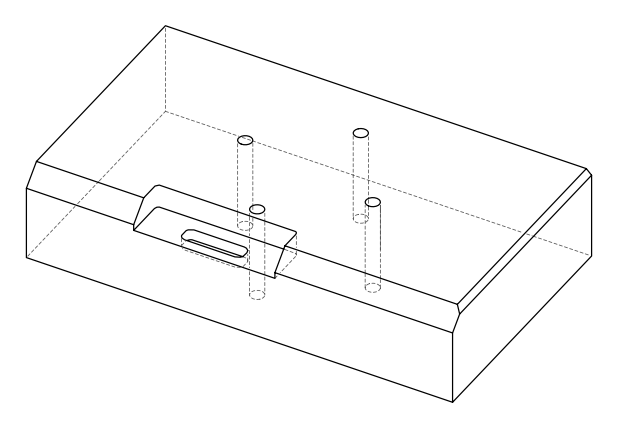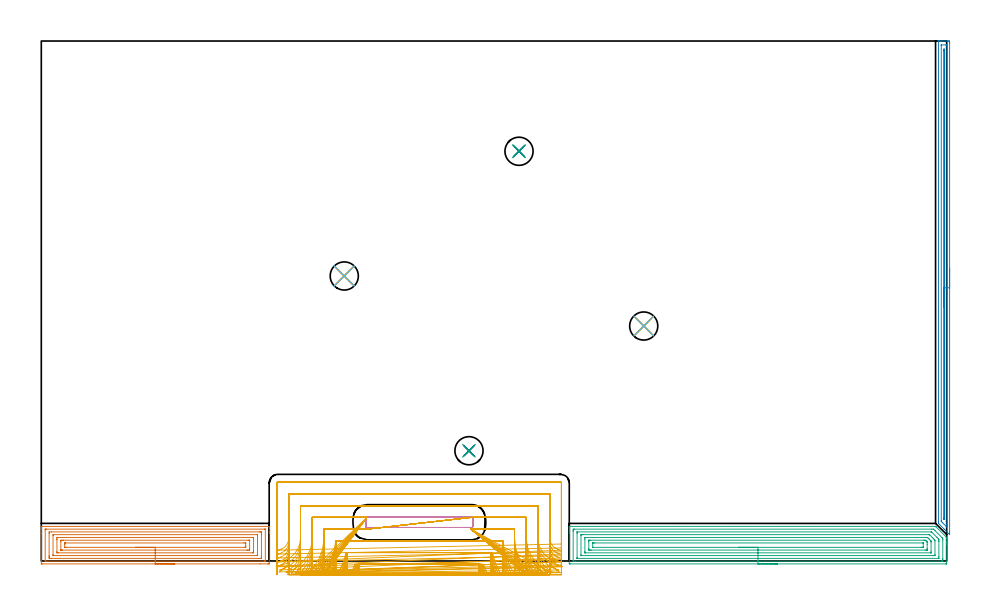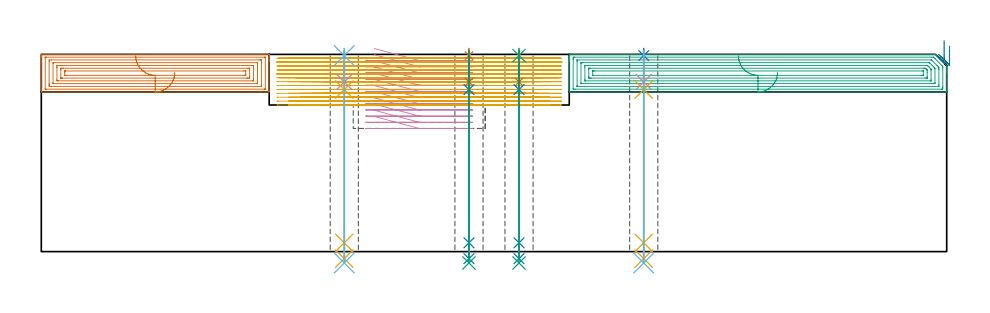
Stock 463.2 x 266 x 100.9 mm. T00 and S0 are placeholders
(PLAN: 21 operations, 15 tool changes, 96.7 min)
(1 AREA_MILL | FG_CHAMFER_SURFACE | UGT0205_001 | 6.88 min | 22929 mm3)
(2 AREA_MILL_1 | FG_CHAMFER_SURFACE_1 | UGT0205_001 | 6.13 min | 4161 mm3)
(3 AREA_MILL_2 | FG_CHAMFER_SURFACE_2 | UGT0205_001 | 11.11 min | 36904 mm3)
(4 MILL_RECTANGULAR_POCKET | POCKET_RECTANGULAR_STRAIGHT | UGT0201_108 | Follow Part, ap 3.175, ae 75% | 4.06 min | 44545 mm3)
(5 MILL_SLOT | SLOT_PARTIAL_RECTANGULAR | NXT0201_009 | Follow Part, ap 2, ae 75% | 64.33 min | 142624 mm3)
(6 SPOT_DRILL | STEP1HOLE | NXT0321_9005460120000 | 0.03 min | 8 mm3)
(7 SPOT_DRILL_1 | STEP1HOLE_1 | NXT0321_9005460120000 | 0.03 min | 15 mm3)
(8 SPOT_DRILL_2 | STEP1HOLE_2 | NXT0321_9005460120000 | 0.03 min | 1 mm3)
(9 SPOT_DRILL_3 | STEP1HOLE_3 | NXT0321_9005460120000 | 0.03 min | 6 mm3)
(10 DRILL_BLIND_HOLE_INTO_CENTER | STEP1HOLE | UGT0301_209 | 0.07 min | 845 mm3)
(11 GUN_DRILL_THROUGH_HOLE | STEP1HOLE | UGT0307_006 | 0.51 min | 5594 mm3)
(12 DRILL_TO_ENLARGE_THROUGH_HOLE | STEP1HOLE | UGT0301_276 | 0.44 min | 9952 mm3)
(13 DRILL_BLIND_HOLE_INTO_CENTER_1 | STEP1HOLE_1 | UGT0301_209 | 0.07 min | 819 mm3)
(14 GUN_DRILL_THROUGH_HOLE_1 | STEP1HOLE_1 | UGT0307_006 | 0.51 min | 5600 mm3)
(15 DRILL_TO_ENLARGE_THROUGH_HOLE_1 | STEP1HOLE_1 | UGT0301_276 | 0.44 min | 9941 mm3)
(16 DRILL_BLIND_HOLE_INTO_CENTER_2 | STEP1HOLE_2 | UGT0301_209 | 0.07 min | 846 mm3)
(17 GUN_DRILL_THROUGH_HOLE_2 | STEP1HOLE_2 | UGT0307_006 | 0.51 min | 5592 mm3)
(18 DRILL_TO_ENLARGE_THROUGH_HOLE_2 | STEP1HOLE_2 | UGT0301_276 | 0.44 min | 9928 mm3)
(19 DRILL_BLIND_HOLE_INTO_CENTER_3 | STEP1HOLE_3 | UGT0301_209 | 0.07 min | 852 mm3)
(20 GUN_DRILL_THROUGH_HOLE_3 | STEP1HOLE_3 | UGT0307_006 | 0.51 min | 5605 mm3)
(21 DRILL_TO_ENLARGE_THROUGH_HOLE_3 | STEP1HOLE_3 | UGT0301_276 | 0.44 min | 9942 mm3)
(TOOL UGT0205_001 | Chamfer Mill 20 x 3 x 45 deg. | D20 FL50 Z2)
(TOOL UGT0201_108 | End Mill 12.7 mm | D12.7 FL12 Z2)
(TOOL NXT0201_009 | ENDMILL 8mm [2P460-0800-NA 1630] | D8 FL26 Z6)
(TOOL NXT0321_9005460120000 | NC Spot Drill, 142deg, 12mm, Carbide, Uncoated | D12 PA142 FL30 Z2)
(TOOL UGT0301_209 | Twist Drill 9.4 mm | D9.4 PA118 FL78 Z2)
(TOOL UGT0307_006 | Gun Drill 9 mm | D9 PA130 FL24 Z1)
(TOOL UGT0301_276 | Twist Drill 14.4 mm | D14.4 PA118 FL114 Z2)
(OP 1 AREA_MILL)
G17 G21 G94 G90
T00 M6
G54
G17 G0 G90 X68.3 Y-1.5 S1061 M3
G43 Z110.9 H0
Z91.7
G94 G1 X68.262 Z90.828 F250.
X68.148 Z89.963
X67.959 Z89.112
X67.697 Z88.28
X67.363 Z87.474
X66.96 Z86.7
X66.492 Z85.964
X65.96 Z85.272
X65.371 Z84.629
X64.728 Z84.04
X64.036 Z83.508
X63.3 Z83.04
X62.526 Z82.637
X61.72 Z82.303
X60.888 Z82.041
X60.036 Z81.852
X59.172 Z81.738
X58.3 Z81.7
X0.629
X0.128 Y-1.495 Z81.703
X0.01 Y-1.492 Z81.706
X0. Y-1.37 Z81.828
Y14.061 Z97.257
Y16.432 Z99.627
Y17.146 Z100.345
Y17.383 Z100.582
X0.003 Y17.543 Z100.736
X0.01 Y17.697 Z100.889
X0.182 Y17.7 Z100.9
X116.418
X116.59 Y17.697 Z100.889
X116.597 Y17.543 Z100.736
X116.6 Y17.382 Z100.582
Y17.146 Z100.346
Y16.432 Z99.627
Y15.199 Z98.395
Y14.678 Z97.873
Y14.061 Z97.257
Y-1.11 Z82.088
X116.597 Y-1.373 Z81.825
X116.59 Y-1.492 Z81.706
X116.468 Y-1.499 Z81.699
X115.971 Y-1.5 Z81.7
X111.997
X58.3
Y-0.086 Z83.114
X2.417
X2.267 Y-0.085 Z83.115
X2.057 Y-0.081 Z83.119
X2.013 Y-0.079 Z83.121
X2.007 Y-0.05 Z83.15
X2.003 Y-0.015 Z83.185
X2. Y0.176 Z83.376
Y15.964 Z99.164
X2.002 Y16.101 Z99.301
X2.006 Y16.21 Z99.41
X2.01 Y16.276 Z99.476
X2.046 Y16.279 Z99.479
X2.417 Y16.284 Z99.484
X2.567 Y16.285 Z99.485
X114.183
X114.333
X114.543 Y16.281 Z99.481
X114.587 Y16.279 Z99.479
X114.593 Y16.25 Z99.45
X114.597 Y16.215 Z99.415
X114.6 Y16.024 Z99.224
Y0.236 Z83.436
X114.598 Y0.099 Z83.299
X114.594 Y-0.01 Z83.19
X114.59 Y-0.076 Z83.124
X114.554 Y-0.079 Z83.121
X114.183 Y-0.084 Z83.116
X114.033 Y-0.086 Z83.114
X58.3
Y1.328 Z84.528
X5.099 Y1.329 Z84.529
X4.401 Y1.33 Z84.53
X4.205 Y1.332 Z84.532
X4.018 Y1.335 Z84.535
X4.009 Y1.522 Z84.722
X4.003 Y1.721 Z84.921
X4. Y2.399 Z85.599
Y2.6 Z85.8
X4.001 Y14.002 Z97.202
X4.01 Y14.678 Z97.878
X4.016 Y14.864 Z98.064
X5.099 Y14.871 Z98.071
X111.501
X112.199 Y14.87 Z98.07
X112.395 Y14.868 Z98.068
X112.582 Y14.865 Z98.065
X112.591 Y14.678 Z97.878
X112.597 Y14.479 Z97.679
X112.6 Y13.801 Z97.001
Y13.6 Z96.8
X112.599 Y2.198 Z85.398
X112.59 Y1.522 Z84.722
X112.585 Y1.335 Z84.535
X111.501 Y1.329 Z84.529
X58.3 Y1.328 Z84.528
Y2.743 Z85.943
X6.149
X6.082 Y2.745 Z85.945
X6.018 Y2.749 Z85.949
X6.01 Y2.842 Z86.042
X6. Y3.27 Z86.47
Y12.918 Z96.118
X6.01 Y13.359 Z96.559
X6.027 Y13.451 Z96.651
X6.163 Y13.455 Z96.655
X6.344 Y13.457 Z96.657
X110.451
X110.518 Y13.455 Z96.655
X110.582 Y13.451 Z96.651
X110.59 Y13.358 Z96.558
X110.6 Y12.93 Z96.13
Y3.282 Z86.482
X110.59 Y2.841 Z86.041
X110.573 Y2.749 Z85.949
X110.437 Y2.745 Z85.945
X110.256 Y2.743 Z85.943
X58.3
Y4.157 Z87.357
X8.676
X8.23 Y4.161 Z87.361
X8.019 Y4.164 Z87.364
X8.01 Y4.285 Z87.485
X8.001 Y4.815 Z88.015
X8. Y10.956 Z94.156
X8.001 Y11.17 Z94.37
X8.008 Y11.825 Z95.025
X8.018 Y12.036 Z95.236
X8.68 Y12.043 Z95.243
X107.924
X108.37 Y12.039 Z95.239
X108.581 Y12.036 Z95.236
X108.59 Y11.915 Z95.115
X108.599 Y11.385 Z94.585
X108.6 Y5.244 Z88.444
X108.599 Y5.03 Z88.23
X108.592 Y4.375 Z87.575
X108.582 Y4.164 Z87.364
X108.369 Y4.161 Z87.361
X107.924 Y4.157 Z87.357
X58.3
Y5.571 Z88.771
X10.807
X10.464 Y5.572 Z88.772
X10.122 Y5.575 Z88.775
X10.026 Y5.578 Z88.778
X10.009 Y5.581 Z88.781
X10.006 Y5.596 Z88.796
X10.003 Y5.634 Z88.834
X10.001 Y5.755 Z88.955
X10. Y5.907 Z89.107
X10.001 Y9.87 Z93.07
X10.005 Y10.293 Z93.493
X10.01 Y10.52 Z93.72
X10.017 Y10.622 Z93.822
X10.126 Y10.625 Z93.825
X10.464 Y10.627 Z93.827
X11.016 Y10.629 Z93.829
X11.358
X105.793
X106.136 Y10.628 Z93.828
X106.478 Y10.625 Z93.825
X106.574 Y10.622 Z93.822
X106.591 Y10.619 Z93.819
X106.594 Y10.604 Z93.804
X106.597 Y10.566 Z93.766
X106.599 Y10.445 Z93.645
X106.6 Y10.293 Z93.493
X106.599 Y6.33 Z89.53
X106.595 Y5.907 Z89.107
X106.59 Y5.68 Z88.88
X106.583 Y5.578 Z88.778
X106.474 Y5.575 Z88.775
X106.136 Y5.573 Z88.773
X105.584 Y5.571 Z88.771
X105.242
X58.3
Y6.985 Z90.185
X12.942
X12.252 Y6.987 Z90.187
X12.043 Y6.99 Z90.19
X12.01 Y6.992 Z90.192
X12.007 Y7.002 Z90.202
X12.002 Y7.03 Z90.23
X12. Y8.539 Z91.739
X12.001 Y8.785 Z91.985
X12.006 Y9.034 Z92.234
X12.01 Y9.197 Z92.397
X12.022 Y9.208 Z92.408
X12.038 Y9.211 Z92.411
X12.08 Y9.213 Z92.413
X12.252 Y9.214 Z92.414
X12.457 Y9.215 Z92.415
X103.658
X104.348 Y9.213 Z92.413
X104.557 Y9.21 Z92.41
X104.59 Y9.208 Z92.408
X104.593 Y9.198 Z92.398
X104.598 Y9.17 Z92.37
X104.6 Y7.661 Z90.861
X104.599 Y7.415 Z90.615
X104.595 Y7.166 Z90.366
X104.59 Y7.003 Z90.203
X104.578 Y6.991 Z90.191
X104.562 Y6.989 Z90.189
X104.52 Y6.987 Z90.187
X104.348 Y6.986 Z90.186
X104.143 Y6.985 Z90.185
X58.3
X57.428 Z90.223
X56.564 Z90.337
X55.712 Z90.526
X54.88 Z90.788
X54.074 Z91.122
X53.3 Z91.525
X52.564 Z91.994
X51.872 Z92.525
X51.229 Z93.114
X50.64 Z93.757
X50.108 Z94.45
X49.64 Z95.185
X49.237 Z95.959
X48.903 Z96.765
X48.641 Z97.597
X48.452 Z98.449
X48.338 Z99.314
X48.3 Z100.185
G0 Z110.9
M5
M2
(OP 2 AREA_MILL_1)
G17 G21 G94 G90
T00 M6
G54
G17 G0 G90 X464.7 Y149.75 S1061 M3
G43 Z110.9 H0
Z105.2
G94 G1 Y149.712 Z104.328 F250.
Y149.598 Z103.464
Y149.409 Z102.612
Y149.147 Z101.78
Y148.813 Z100.974
Y148.41 Z100.2
Y147.941 Z99.464
Y147.41 Z98.772
Y146.821 Z98.129
Y146.178 Z97.54
Y145.486 Z97.009
Y144.75 Z96.54
Y143.976 Z96.137
Y143.17 Z95.803
Y142.338 Z95.541
Y141.486 Z95.352
Y140.621 Z95.238
Y139.75 Z95.2
Y13.603
X464.695 Y13.532 Z95.203
X464.692 Y13.519 Z95.205
X464.666 Y13.532 Z95.231
X461.85 Y16.35 Z98.049
X459.134 Y19.067 Z100.765
X459.004 Y19.205 Z100.89
X459. Y19.493 Z100.9
Y265.818
X459.003 Y265.991 Z100.888
X459.014 Y265.994 Z100.877
X459.068 Y265.997 Z100.824
X459.501 Y266. Z100.399
X459.785 Z100.115
X460.51 Z99.385
X461.766 Z98.131
X463.19 Z96.706
X463.818 Z96.078
X464.083 Y265.998 Z95.813
X464.691 Y265.993 Z95.206
X464.693 Y265.982 Z95.204
X464.699 Y265.371 Z95.201
X464.7 Y264.754 Z95.2
Y139.75
X463.286 Z96.614
Y18.503
X463.285 Y17.705 Z96.615
X463.283 Y17.611 Z96.617
X463.279 Y17.514 Z96.621
X463.266 Y17.395 Z96.634
X463.19 Y17.467 Z96.71
X462.946 Y17.705 Z96.954
X461.157 Y19.493 Z98.743
X460.51 Y20.143 Z99.39
X460.451 Y20.206 Z99.449
X460.424 Y20.237 Z99.476
X460.42 Y20.292 Z99.48
X460.417 Y20.387 Z99.483
X460.415 Y20.482 Z99.485
Y263.679
X460.416 Y263.775 Z99.484
X460.421 Y263.966 Z99.479
X460.425 Y263.992 Z99.475
X460.433 Y263.994 Z99.467
X460.458 Y263.997 Z99.442
X460.51 Y263.999 Z99.39
X462.774 Z97.126
X463.19 Y263.996 Z96.71
X463.249 Y263.993 Z96.651
X463.279 Y263.989 Z96.621
X463.285 Y263.583 Z96.615
X463.286 Y139.75 Z96.614
X461.871 Z98.029
Y21.707
X461.866 Y21.281 Z98.034
X461.865 Y21.257 Z98.035
X461.836 Y21.281 Z98.065
X461.834 Y21.325 Z98.066
X461.83 Y21.748 Z98.07
X461.828 Y22.175 Z98.072
Y260.901
X461.829 Y261.369 Z98.071
X461.833 Y261.795 Z98.067
X461.835 Y261.837 Z98.065
X461.849 Y261.941 Z98.051
X461.864 Y261.795 Z98.036
X461.871 Y261.369 Z98.029
Y261.327
Y139.75
Y138.878 Z98.067
Y138.013 Z98.18
Y137.162 Z98.369
Y136.33 Z98.632
Y135.524 Z98.965
Y134.75 Z99.368
Y134.014 Z99.837
Y133.322 Z100.368
Y132.679 Z100.957
Y132.089 Z101.601
Y131.558 Z102.293
Y131.09 Z103.029
Y130.687 Z103.802
Y130.353 Z104.608
Y130.091 Z105.44
Y129.902 Z106.292
Y129.788 Z107.157
Y129.75 Z108.029
G0 Z110.9
M5
M2
(OP 3 AREA_MILL_2)
G17 G21 G94 G90
T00 M6
G54
G17 G0 G90 X376.65 Y-1.5 S1061 M3
G43 Z110.9 H0
Z91.7
G94 G1 X376.612 Z90.828 F250.
X376.498 Z89.963
X376.309 Z89.112
X376.047 Z88.28
X375.713 Z87.474
X375.31 Z86.7
X374.842 Z85.964
X374.31 Z85.272
X373.721 Z84.629
X373.078 Z84.04
X372.386 Z83.508
X371.65 Z83.04
X370.876 Z82.637
X370.07 Z82.303
X369.238 Z82.041
X368.386 Z81.852
X367.522 Z81.738
X366.65 Z81.7
X270.706
X270.206 Y-1.495 Z81.703
X270.11 Y-1.492 Z81.706
X270.1 Y-1.391 Z81.806
Y14.083 Z97.277
Y14.678 Z97.872
Y15.241 Z98.438
Y15.555 Z98.751
Y16.118 Z99.314
Y16.432 Z99.627
Y17.061 Z100.26
Y17.42 Z100.62
X270.103 Y17.562 Z100.755
X270.11 Y17.698 Z100.888
X270.26 Y17.7 Z100.9
X457.239
X457.507 Y17.696 Z100.89
X457.685 Y17.515 Z100.715
X457.73 Y17.47 Z100.67
X463.04 Y12.16 Z95.358
X463.15 Y12.047 Z95.246
X463.19 Y12.003 Z95.202
X463.2 Y11.418 Z94.618
Y9.979 Z93.175
Y9.416 Z92.612
Y9.101 Z92.298
Y8.539 Z91.733
Y-1.11 Z82.088
X463.197 Y-1.394 Z81.803
X463.19 Y-1.492 Z81.705
X463.09 Y-1.499 Z81.699
X462.594 Y-1.5 Z81.7
X366.65
Y-0.086 Z83.114
X273.234
X272.491 Y-0.085 Z83.115
X272.34 Y-0.084 Z83.116
X272.144 Y-0.079 Z83.121
X272.109 Y-0.073 Z83.127
X272.105 Y-0.047 Z83.153
X272.103 Y-0.018 Z83.182
X272.1 Y0.152 Z83.352
Y15.062 Z98.262
X272.103 Y15.555 Z98.755
X272.109 Y15.931 Z99.131
X272.129 Y16.279 Z99.479
X272.491 Y16.284 Z99.484
X272.641 Y16.285 Z99.485
X455.604
X456.346 Y16.28 Z99.48
X456.448 Y16.279 Z99.479
X456.553 Y16.185 Z99.385
X457.239 Y15.512 Z98.712
X460.809 Y11.94 Z95.14
X461.188 Y11.55 Z94.75
X461.194 Y11.17 Z94.37
X461.199 Y10.787 Z93.987
X461.2 Y1.138 Z84.338
X461.197 Y0.645 Z83.845
X461.191 Y0.269 Z83.469
X461.171 Y-0.079 Z83.121
X460.809 Y-0.084 Z83.116
X460.659 Y-0.085 Z83.115
X366.65 Y-0.086 Z83.114
Y1.328 Z84.528
X274.211 Y1.329 Z84.529
X274.158 Y1.33 Z84.53
X274.124 Y1.333 Z84.533
X274.112 Y1.335 Z84.535
X274.11 Y1.35 Z84.55
X274.103 Y1.522 Z84.722
X274.101 Y1.694 Z84.894
X274.1 Y13.974 Z97.174
X274.103 Y14.678 Z97.878
X274.107 Y14.845 Z98.045
X274.113 Y14.865 Z98.065
X274.13 Y14.867 Z98.067
X274.178 Y14.87 Z98.07
X274.276 Y14.871 Z98.071
X455.258
X455.355 Y14.87 Z98.07
X455.404 Y14.867 Z98.067
X455.424 Y14.865 Z98.065
X455.454 Y14.842 Z98.042
X455.621 Y14.678 Z97.878
X458.254 Y12.047 Z95.247
X459.024 Y11.273 Z94.473
X459.12 Y11.17 Z94.37
X459.19 Y11.081 Z94.281
X459.196 Y11.001 Z94.201
X459.199 Y10.293 Z93.493
X459.2 Y10.12 Z93.32
Y2.226 Z85.426
X459.197 Y1.522 Z84.722
X459.193 Y1.355 Z84.555
X459.187 Y1.335 Z84.535
X459.17 Y1.333 Z84.533
X459.122 Y1.33 Z84.53
X459.024 Y1.329 Z84.529
X366.65 Y1.328 Z84.528
Y2.743 Z85.943
X276.23
X276.159 Y2.744 Z85.944
X276.126 Y2.747 Z85.947
X276.113 Y2.749 Z85.949
X276.11 Y2.764 Z85.964
X276.105 Y2.858 Z86.058
X276.1 Y3.238 Z86.438
X276.101 Y12.924 Z96.124
X276.107 Y13.343 Z96.543
X276.11 Y13.442 Z96.642
X276.231 Y13.45 Z96.65
X276.415 Y13.454 Z96.654
X276.954 Y13.456 Z96.656
X277.304 Y13.457 Z96.657
X454.019
X454.29 Y13.455 Z96.655
X454.357 Y13.453 Z96.653
X454.386 Y13.451 Z96.651
X454.43 Y13.411 Z96.611
X454.561 Y13.288 Z96.488
X455.805 Y12.047 Z95.247
X456.346 Y11.505 Z94.705
X456.678 Y11.17 Z94.37
X456.998 Y10.842 Z94.042
X457.19 Y10.643 Z93.843
X457.2 Y10.293 Z93.493
Y3.276 Z86.476
X457.193 Y2.857 Z86.057
X457.19 Y2.758 Z85.958
X457.069 Y2.75 Z85.95
X456.885 Y2.746 Z85.946
X456.346 Y2.743 Z85.943
X455.996
X366.65
Y4.157 Z87.357
X278.294 Y4.158 Z87.358
X278.184 Y4.159 Z87.359
X278.13 Y4.162 Z87.362
X278.111 Y4.163 Z87.363
X278.109 Y4.182 Z87.382
X278.105 Y4.293 Z87.493
X278.1 Y4.78 Z87.98
Y11.17 Z94.37
X278.102 Y11.796 Z94.996
X278.108 Y12.006 Z95.206
X278.11 Y12.037 Z95.237
X278.129 Y12.038 Z95.238
X278.183 Y12.041 Z95.241
X278.294 Y12.042 Z95.242
X452.776 Y12.043 Z95.243
X453.224 Y12.038 Z95.238
X453.334 Y12.036 Z95.236
X453.36 Y12.03 Z95.23
X453.401 Y11.993 Z95.193
X453.474 Y11.924 Z95.124
X453.669 Y11.733 Z94.933
X454.232 Y11.17 Z94.37
X454.561 Y10.84 Z94.04
X455.101 Y10.293 Z93.493
X455.176 Y10.213 Z93.413
X455.19 Y10.135 Z93.335
X455.194 Y9.979 Z93.179
X455.199 Y9.666 Z92.866
X455.2 Y5.03 Z88.23
X455.198 Y4.404 Z87.604
X455.192 Y4.194 Z87.394
X455.19 Y4.163 Z87.363
X455.171 Y4.161 Z87.361
X455.117 Y4.159 Z87.359
X455.006 Y4.158 Z87.358
X366.65 Y4.157 Z87.357
Y5.571 Z88.771
X281.416
X280.865 Y5.572 Z88.772
X280.524 Y5.574 Z88.774
X280.183 Y5.578 Z88.778
X280.11 Y5.589 Z88.789
X280.106 Y5.658 Z88.858
X280.102 Y5.768 Z88.968
X280.101 Y5.907 Z89.107
X280.1 Y6.324 Z89.524
Y9.832 Z93.032
X280.102 Y10.293 Z93.493
X280.105 Y10.501 Z93.701
X280.11 Y10.604 Z93.804
X280.112 Y10.622 Z93.822
X280.134 Y10.624 Z93.824
X280.184 Y10.627 Z93.827
X280.524 Y10.628 Z93.828
X281.074 Y10.629 Z93.829
X451.542 Y10.628 Z93.828
X451.884 Y10.627 Z93.827
X452.226 Y10.624 Z93.824
X452.319 Y10.622 Z93.822
X452.367 Y10.578 Z93.778
X452.466 Y10.483 Z93.683
X452.659 Y10.293 Z93.493
X452.776 Y10.175 Z93.375
X453.151 Y9.789 Z92.989
X453.19 Y9.738 Z92.938
X453.194 Y9.665 Z92.865
X453.198 Y9.554 Z92.754
X453.2 Y8.539 Z91.739
Y6.368 Z89.568
X453.199 Y5.907 Z89.107
X453.195 Y5.699 Z88.899
X453.19 Y5.596 Z88.796
X453.188 Y5.578 Z88.778
X453.166 Y5.575 Z88.775
X453.116 Y5.573 Z88.773
X452.776 Y5.572 Z88.772
X452.226 Y5.571 Z88.771
X366.65
Y6.985 Z90.185
X282.309 Y6.986 Z90.186
X282.103 Y6.987 Z90.187
X282.102 Y6.988 Z90.188
X282.1 Y6.989 Z90.189
X282.101 Y8.949 Z92.149
X282.105 Y9.085 Z92.285
X282.11 Y9.193 Z92.393
X282.122 Y9.208 Z92.408
X282.138 Y9.21 Z92.41
X282.309 Y9.213 Z92.413
X282.513 Y9.214 Z92.414
X283.201 Y9.215 Z92.415
X450.991 Y9.214 Z92.414
X451.197 Y9.213 Z92.413
X451.198 Y9.212 Z92.412
X451.2 Y9.211 Z92.411
X451.199 Y7.251 Z90.451
X451.195 Y7.115 Z90.315
X451.19 Y7.007 Z90.207
X451.178 Y6.992 Z90.192
X451.162 Y6.99 Z90.19
X450.991 Y6.987 Z90.187
X450.787 Y6.985 Z90.185
X450.099
X366.65
X365.778 Z90.223
X364.914 Z90.337
X364.062 Z90.526
X363.23 Z90.788
X362.424 Z91.122
X361.65 Z91.525
X360.914 Z91.994
X360.222 Z92.525
X359.579 Z93.114
X358.99 Z93.757
X358.458 Z94.45
X357.99 Z95.185
X357.587 Z95.959
X357.253 Z96.765
X356.991 Z97.597
X356.802 Z98.449
X356.688 Z99.314
X356.65 Z100.185
G0 Z110.9
M5
M2
(OP 4 MILL_RECTANGULAR_POCKET)
G17 G21 G94 G90
T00 M6
G54
G17 G0 G90 X170.367 Y17.15 S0 M3
G43 Z110.9 H0
Z103.9
G94 G1 X193.35 Z97.742 F250.
X220.2 F500.
G3 X220.75 Y17.7 R0.55
G1 Y21.9
G3 X220.2 Y22.45 R0.55
G1 X166.5
G3 X165.95 Y21.9 R0.55
G1 Y17.7
G3 X166.5 Y17.15 R0.55
G1 X193.35
X194.35
G0 X170.367 Z100.742
G1 X193.35 Z94.583 F250.
X220.2 F500.
G3 X220.75 Y17.7 R0.55
G1 Y21.9
G3 X220.2 Y22.45 R0.55
G1 X166.5
G3 X165.95 Y21.9 R0.55
G1 Y17.7
G3 X166.5 Y17.15 R0.55
G1 X193.35
X194.35
G0 X170.367 Z97.583
G1 X193.35 Z91.425 F250.
X220.2 F500.
G3 X220.75 Y17.7 R0.55
G1 Y21.9
G3 X220.2 Y22.45 R0.55
G1 X166.5
G3 X165.95 Y21.9 R0.55
G1 Y17.7
G3 X166.5 Y17.15 R0.55
G1 X193.35
X194.35
G0 X170.367 Z94.425
G1 X193.35 Z88.267 F250.
X220.2 F500.
G3 X220.75 Y17.7 R0.55
G1 Y21.9
G3 X220.2 Y22.45 R0.55
G1 X166.5
G3 X165.95 Y21.9 R0.55
G1 Y17.7
G3 X166.5 Y17.15 R0.55
G1 X193.35
X194.35
G0 X170.367 Z91.267
G1 X193.35 Z85.108 F250.
X220.2 F500.
G3 X220.75 Y17.7 R0.55
G1 Y21.9
G3 X220.2 Y22.45 R0.55
G1 X166.5
G3 X165.95 Y21.9 R0.55
G1 Y17.7
G3 X166.5 Y17.15 R0.55
G1 X193.35
X194.35
G0 X170.367 Z88.108
G1 X193.35 Z81.95 F250.
X220.2 F500.
G3 X220.75 Y17.7 R0.55
G1 Y21.9
G3 X220.2 Y22.45 R0.55
G1 X166.5
G3 X165.95 Y21.9 R0.55
G1 Y17.7
G3 X166.5 Y17.15 R0.55
G1 X193.35
X194.35
G0 X170.367 Z84.95
G1 X193.35 Z78.792 F250.
X220.2 F500.
G3 X220.75 Y17.7 R0.55
G1 Y21.9
G3 X220.2 Y22.45 R0.55
G1 X166.5
G3 X165.95 Y21.9 R0.55
G1 Y17.7
G3 X166.5 Y17.15 R0.55
G1 X193.35
X194.35
G0 X170.367 Z81.792
G1 X193.35 Z75.633 F250.
X220.2 F500.
G3 X220.75 Y17.7 R0.55
G1 Y21.9
G3 X220.2 Y22.45 R0.55
G1 X166.5
G3 X165.95 Y21.9 R0.55
G1 Y17.7
G3 X166.5 Y17.15 R0.55
G1 X193.35
X194.35
G0 X170.367 Z78.633
G1 X193.35 Z72.475 F250.
X220.2 F500.
G3 X220.75 Y17.7 R0.55
G1 Y21.9
G3 X220.2 Y22.45 R0.55
G1 X166.5
G3 X165.95 Y21.9 R0.55
G1 Y17.7
G3 X166.5 Y17.15 R0.55
G1 X193.35
X194.35
G0 X170.367 Z75.475
G1 X193.35 Z69.317 F250.
X220.2 F500.
G3 X220.75 Y17.7 R0.55
G1 Y21.9
G3 X220.2 Y22.45 R0.55
G1 X166.5
G3 X165.95 Y21.9 R0.55
G1 Y17.7
G3 X166.5 Y17.15 R0.55
G1 X193.35
X194.35
G0 X170.367 Z72.317
G1 X193.35 Z66.158 F250.
X220.2 F500.
G3 X220.75 Y17.7 R0.55
G1 Y21.9
G3 X220.2 Y22.45 R0.55
G1 X166.5
G3 X165.95 Y21.9 R0.55
G1 Y17.7
G3 X166.5 Y17.15 R0.55
G1 X193.35
X194.35
G0 X170.367 Z69.158
G1 X193.35 Z63. F250.
X220.2 F500.
G3 X220.75 Y17.7 R0.55
G1 Y21.9
G3 X220.2 Y22.45 R0.55
G1 X166.5
G3 X165.95 Y21.9 R0.55
G1 Y17.7
G3 X166.5 Y17.15 R0.55
G1 X193.35
X194.35
G0 Z110.9
M5
M2
(OP 5 MILL_SLOT)
G17 G21 G94 G90
T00 M6
G54
G17 G0 G90 X228.25 Y-6.784 S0 M3
G43 Z110.9 H1
Z98.908
G94 G1 X227.131 Y-4. F250.
G2 X226.283 Y-1.7 R42. F500.
G1 X160.412
G2 X159.563 Y-4. R42.
G1 X158.443 Y-6.783 F250.
X234.993 Y-6.701
X233.687 Y-4.
G2 X230.861 Y4.3 R36. F500.
G1 X155.835
G2 X153.006 Y-4. R36.
G1 X151.699 Y-6.7 F250.
X242.081 Y-6.559
X240.515 Y-4.
G2 X236.131 Y10.3 R30. F500.
G1 X150.568
G2 X146.176 Y-4. R30.
G1 X144.608 Y-6.558 F250.
X249.876 Y-6.273
X247.918 Y-4.
G2 X242.1 Y11.665 R24. F500.
G1 Y16.3
X222.744
X219.744 F250.
X259.845 Y-5.478 F500.
X257.234 Y-4. F250.
G2 X248.1 Y11.665 R18. F500.
G1 Y22.3
X223.07
X220.07 F250.
X166.966 Y16.3 F500.
X163.966 F250.
X144.6 F500.
Y11.68
G2 X138.77 Y-4. R24.
G1 X136.81 Y-6.271 F250.
X166.627 Y22.3 F500.
X163.627 F250.
X138.6 F500.
Y11.68
G2 X129.44 Y-4. R18.
G1 X126.827 Y-5.473 F250.
X265.576 Y-0.417 F500.
X264.097 Y-0.166 F250.
G2 X254.1 Y11.665 R12. F500.
G1 Y28.3
X132.6
Y11.68
G2 X122.603 Y-0.152 R12.
G1 X121.124 Y-0.402 F250.
X265.514 Y5.508 F500.
X264.1 Y6.008 F250.
G2 X260.1 Y11.665 R6. F500.
G1 Y34.3
X126.6
Y11.68
G2 X122.6 Y6.023 R6.
G1 X121.186 Y5.523 F250.
X266.1 Y8.665 F500.
Y11.665 F250.
Y39.9 F500.
G3 X265.7 Y40.3 R0.4
G1 X121.
G3 X120.6 Y39.9 R0.4
G1 Y11.68
Y8.68 F250.
G0 Z110.9
X227.364 Y-6.837
Z96.915
G1 X226.388 Y-4.
G2 X225.669 Y-1.7 R42. F500.
G1 X161.027
G2 X160.307 Y-4. R42.
G1 X159.33 Y-6.836 F250.
X233.937 Y-6.775
X232.798 Y-4.
G2 X230.503 Y4.3 R36. F500.
G1 X156.195
G2 X153.897 Y-4. R36.
G1 X152.756 Y-6.775 F250.
X240.764 Y-6.67
X239.397 Y-4.
G2 X236.1 Y9.673 R30. F500.
G1 Y10.3
X150.6
Y9.687
G2 X147.296 Y-4. R30.
G1 X145.927 Y-6.67 F250.
X248.085 Y-6.466
X246.376 Y-4.
G2 X242.1 Y9.673 R24. F500.
G1 Y16.3
X222.744
X219.744 F250.
X256.672 Y-5.951 F500.
X254.393 Y-4. F250.
G2 X248.1 Y9.673 R18. F500.
G1 Y22.3
X223.07
X220.07 F250.
X166.966 Y16.3 F500.
X163.966 F250.
X144.6 F500.
Y9.687
G2 X140.314 Y-4. R24.
G1 X138.604 Y-6.464 F250.
X166.63 Y22.3 F500.
X163.63 F250.
X138.6 F500.
Y9.687
G2 X132.29 Y-4. R18.
G1 X130.009 Y-5.948 F250.
X266.466 Y-2.691 F500.
X263.535 Y-2.05 F250.
G2 X254.1 Y9.673 R12. F500.
G1 Y28.3
X132.6
Y9.687
G2 X123.158 Y-2.037 R12.
G1 X120.227 Y-2.676 F250.
X265.514 Y3.516 F500.
X264.1 Y4.016 F250.
G2 X260.1 Y9.673 R6. F500.
G1 Y34.3
X126.6
Y9.687
G2 X122.6 Y4.03 R6.
G1 X121.186 Y3.53 F250.
X266.1 Y6.673 F500.
Y9.673 F250.
Y39.9 F500.
G3 X265.7 Y40.3 R0.4
G1 X121.
G3 X120.6 Y39.9 R0.4
G1 Y9.687
Y6.687 F250.
G0 Z110.9
X226.591 Y-6.882
Z94.923
G1 X225.757 Y-4.
G2 X225.161 Y-1.7 R42. F500.
G1 X161.536
G2 X160.939 Y-4. R42.
G1 X160.104 Y-6.881 F250.
X233.021 Y-6.838
X232.048 Y-4.
G2 X230.259 Y4.3 R36. F500.
G1 X156.44
G2 X154.648 Y-4. R36.
G1 X153.673 Y-6.837 F250.
X239.635 Y-6.763
X238.467 Y-4.
G2 X236.1 Y7.68 R30. F500.
G1 Y10.3
X150.6
Y7.695
G2 X148.227 Y-4. R30.
G1 X147.057 Y-6.763 F250.
X246.594 Y-6.621
X245.134 Y-4.
G2 X242.1 Y7.68 R24. F500.
G1 Y16.3
X222.744
X219.744 F250.
X254.351 Y-6.283 F500.
X252.404 Y-4. F250.
G2 X248.1 Y7.68 R18. F500.
G1 Y22.3
X223.07
X220.07 F250.
X166.966 Y16.3 F500.
X163.966 F250.
X144.6 F500.
Y7.695
G2 X141.558 Y-4. R24.
G1 X140.096 Y-6.62 F250.
X166.634 Y22.3 F500.
X163.634 F250.
X138.6 F500.
Y7.695
G2 X134.283 Y-4. R18.
G1 X132.334 Y-6.281 F250.
X264.724 Y-4.612
X261.913 Y-3.566
G2 X254.1 Y7.68 R12. F500.
G1 Y28.3
X132.6
Y7.695
G2 X124.771 Y-3.557 R12.
G1 X121.958 Y-4.6 F250.
X265.514 Y1.523 F500.
X264.1 Y2.023 F250.
G2 X260.1 Y7.68 R6. F500.
G1 Y34.3
X126.6
Y7.695
G2 X122.6 Y2.038 R6.
G1 X121.186 Y1.538 F250.
X266.1 Y4.68 F500.
Y7.68 F250.
Y39.9 F500.
G3 X265.7 Y40.3 R0.4
G1 X121.
G3 X120.6 Y39.9 R0.4
G1 Y7.695
Y4.695 F250.
G0 Z110.9
X225.925 Y-6.919
Z92.931
G1 X225.233 Y-4.
G2 X224.755 Y-1.7 R42. F500.
G1 X161.943
G2 X161.464 Y-4. R42.
G1 X160.771 Y-6.919 F250.
X232.235 Y-6.889
X231.428 Y-4.
G2 X230.127 Y4.3 R36. F500.
G1 X156.573
G2 X155.268 Y-4. R36.
G1 X154.459 Y-6.889 F250.
X238.676 Y-6.839
X237.707 Y-4.
G2 X236.1 Y5.688 R30. F500.
G1 Y10.3
X150.6
Y5.702
G2 X148.988 Y-4. R30.
G1 X148.018 Y-6.839 F250.
X245.353 Y-6.745
X244.142 Y-4.
G2 X242.1 Y5.688 R24. F500.
G1 Y16.3
X222.744
X219.744 F250.
X252.544 Y-6.528 F500.
X250.929 Y-4. F250.
G2 X248.1 Y5.688 R18. F500.
G1 Y22.3
X223.07
X220.07 F250.
X166.966 Y16.3 F500.
X163.966 F250.
X144.6 F500.
Y5.702
G2 X142.552 Y-4. R24.
G1 X141.339 Y-6.744 F250.
X166.634 Y22.3 F500.
X163.634 F250.
X138.6 F500.
Y5.702
G2 X135.761 Y-4. R18.
G1 X134.144 Y-6.527 F250.
X261.44 Y-5.77
X259.019 Y-4.
G2 X254.1 Y5.688 R12. F500.
G1 Y28.3
X132.6
Y5.702
G2 X127.662 Y-4. R12.
G1 X125.236 Y-5.765 F250.
X265.514 Y-0.469 F500.
X264.1 Y0.031 F250.
G2 X260.1 Y5.688 R6. F500.
G1 Y34.3
X126.6
Y5.702
G2 X122.6 Y0.045 R6.
G1 X121.186 Y-0.455 F250.
X266.1 Y2.688 F500.
Y5.688 F250.
Y39.9 F500.
G3 X265.7 Y40.3 R0.4
G1 X121.
G3 X120.6 Y39.9 R0.4
G1 Y5.702
Y2.702 F250.
G0 Z110.9
X225.361 Y-6.949
Z90.938
G1 X224.811 Y-4.
G2 X224.448 Y-1.7 R42. F500.
G1 X162.25
G2 X161.886 Y-4. R42.
G1 X161.336 Y-6.949 F250.
X231.573 Y-6.931
X230.932 Y-4.
G2 X230.1 Y3.695 R36. F500.
G1 Y4.3
X156.6
Y3.71
G2 X155.765 Y-4. R36.
G1 X155.122 Y-6.93 F250.
X237.873 Y-6.9
X237.104 Y-4.
G2 X236.1 Y3.695 R30. F500.
G1 Y10.3
X150.6
Y3.71
G2 X149.592 Y-4. R30.
G1 X148.822 Y-6.899 F250.
X244.329 Y-6.842
X243.367 Y-4.
G2 X242.1 Y3.695 R24. F500.
G1 Y16.3
X222.744
X219.744 F250.
X251.11 Y-6.712 F500.
X249.828 Y-4. F250.
G2 X248.1 Y3.695 R18. F500.
G1 Y22.3
X223.07
X220.07 F250.
X166.966 Y16.3 F500.
X163.966 F250.
X144.6 F500.
Y3.71
G2 X143.328 Y-4. R24.
G1 X142.364 Y-6.841 F250.
X166.63 Y22.3 F500.
X163.63 F250.
X138.6 F500.
Y3.71
G2 X136.865 Y-4. R18.
G1 X135.58 Y-6.711 F250.
X258.816 Y-6.302
X256.892 Y-4.
G2 X254.1 Y3.695 R12. F500.
G1 Y28.3
X132.6
Y3.71
G2 X129.796 Y-4. R12.
G1 X127.868 Y-6.299 F250.
X266.421 Y-3.005 F500.
X263.676 Y-1.794 F250.
G2 X260.1 Y3.695 R6. F500.
G1 Y34.3
X126.6
Y3.71
G2 X123.018 Y-1.782 R6.
G1 X120.272 Y-2.991 F250.
X266.1 Y0.695 F500.
Y3.695 F250.
Y39.9 F500.
G3 X265.7 Y40.3 R0.4
G1 X121.
G3 X120.6 Y39.9 R0.4
G1 Y3.71
Y0.71 F250.
G0 Z110.9
X224.757 Y-6.979
Z88.946
G1 X224.399 Y-4.
G2 X224.187 Y-1.7 R42. F500.
G1 X162.512
G2 X162.299 Y-4. R42.
G1 X161.94 Y-6.978 F250.
X230.867 Y-6.971
X230.45 Y-4.
G2 X230.1 Y1.006 R36. F500.
G1 Y4.3
X156.6
Y1.022
G2 X156.248 Y-4. R36.
G1 X155.83 Y-6.971 F250.
X237.021 Y-6.958
X236.521 Y-4.
G2 X236.1 Y1.006 R30. F500.
G1 Y10.3
X150.6
Y1.022
G2 X150.177 Y-4. R30.
G1 X149.674 Y-6.958 F250.
X243.254 Y-6.934
X242.628 Y-4.
G2 X242.1 Y1.006 R24. F500.
G1 Y16.3
X222.744
X219.744 F250.
X249.644 Y-6.882 F500.
X248.81 Y-4. F250.
G2 X248.1 Y1.006 R18. F500.
G1 Y22.3
X223.07
X220.07 F250.
X166.966 Y16.3 F500.
X163.966 F250.
X144.6 F500.
Y1.022
G2 X144.069 Y-4. R24.
G1 X143.441 Y-6.934 F250.
X166.63 Y22.3 F500.
X163.63 F250.
X138.6 F500.
Y1.022
G2 X137.885 Y-4. R18.
G1 X137.048 Y-6.881 F250.
X256.445 Y-6.727
X255.194 Y-4.
G2 X254.1 Y1.006 R12. F500.
G1 Y28.3
X132.6
Y1.022
G2 X131.499 Y-4. R12.
G1 X130.243 Y-6.725 F250.
X264.991 Y-5.61
X262.566 Y-3.844
G2 X260.1 Y1.006 R6. F500.
G1 Y34.3
X126.6
Y1.022
G2 X124.117 Y-3.839 R6.
G1 X121.687 Y-5.598 F250.
X266.1 Y-1.994 F500.
Y1.006 F250.
Y39.9 F500.
G3 X265.7 Y40.3 R0.4
G1 X121.
G3 X120.6 Y39.9 R0.4
G1 Y1.022
Y-1.978 F250.
G0 Z110.9
X224.181 Y-6.999
Z86.954
G1 X224.111 Y-4.
G2 X224.1 Y-3.021 R42. F500.
G1 Y-1.7
X162.6
Y-3.037
G2 X162.589 Y-4. R42.
G1 X162.52 Y-6.999 F250.
X230.195
X230.113 Y-4.
G2 X230.1 Y-3.021 R36. F500.
G1 Y4.3
X156.6
Y-3.037
G2 X156.587 Y-4. R36.
G1 X156.507 Y-6.999 F250.
X236.214 Y-6.998
X236.116 Y-4.
G2 X236.1 Y-3.021 R30. F500.
G1 Y10.3
X150.6
Y-3.037
G2 X150.585 Y-4. R30.
G1 X150.488 Y-6.998 F250.
X242.242
X242.12 Y-4.
G2 X242.1 Y-3.021 R24. F500.
G1 Y16.3
X222.744
X219.744 F250.
X248.29 Y-6.996 F500.
X248.127 Y-4. F250.
G2 X248.1 Y-3.021 R18. F500.
G1 Y22.3
X223.07
X220.07 F250.
X166.966 Y16.3 F500.
X163.966 F250.
X144.6 F500.
Y-3.037
G2 X144.581 Y-4. R24.
G1 X144.46 Y-6.998 F250.
X166.63 Y22.3 F500.
X163.63 F250.
X138.6 F500.
Y-3.037
G2 X138.574 Y-4. R18.
G1 X138.414 Y-6.996 F250.
X254.385 Y-6.99
X254.14 Y-4.
G2 X254.1 Y-3.021 R12. F500.
G1 Y28.3
X132.6
Y-3.037
G2 X132.561 Y-4. R12.
G1 X132.32 Y-6.99 F250.
X260.67 Y-6.96
X260.18 Y-4.
G2 X260.1 Y-3.021 R6. F500.
G1 Y34.3
X126.6
Y-3.037
G2 X126.522 Y-4. R6.
G1 X126.041 Y-6.961 F250.
X266.1 Y-6.021
Y-3.021
Y39.9 F500.
G3 X265.7 Y40.3 R0.4
G1 X121.
G3 X120.6 Y39.9 R0.4
G1 Y-3.037
Y-6.037 F250.
G0 X224.103 Y-7. Z84.962
G1 X224.1 Y-4.
Y-3.958 F500.
Y-1.7
X162.6
Y-3.967
Y-4.
X162.598 Y-7. F250.
X230.103
X230.1 Y-4.
Y-3.958 F500.
Y4.3
X156.6
Y-3.967
Y-4.
X156.597 Y-7. F250.
X236.104
X236.1 Y-4.
Y-3.958 F500.
Y10.3
X150.6
Y-3.967
Y-4.
X150.597 Y-7. F250.
X242.105
X242.1 Y-4.
Y-3.958 F500.
Y16.3
X222.744
X219.744 F250.
X248.107 Y-7. F500.
X248.1 Y-4. F250.
Y-3.958 F500.
Y22.3
X223.07
X220.07 F250.
X166.966 Y16.3 F500.
X163.966 F250.
X144.6 F500.
Y-3.967
Y-4.
X144.596 Y-7. F250.
X166.63 Y22.3 F500.
X163.63 F250.
X138.6 F500.
Y-3.967
Y-4.
X138.594 Y-7. F250.
X254.11
X254.1 Y-4.
Y-3.958 F500.
Y28.3
X132.6
Y-3.967
Y-4.
X132.592 Y-7. F250.
X260.121
X260.1 Y-4.
Y-3.958 F500.
Y34.3
X126.6
Y-3.967
Y-4.
X126.583 Y-7. F250.
X266.1 Y-6.958
Y-3.958
Y39.9 F500.
G3 X265.7 Y40.3 R0.4
G1 X121.
G3 X120.6 Y39.9 R0.4
G1 Y-3.967
Y-6.967 F250.
G0 X224.1 Y-7. Z82.969
G1 Y-4.
Y-1.7 F500.
X162.6
Y-4.
Y-7. F250.
X230.1
Y-4.
Y4.3 F500.
X156.6
Y-4.
Y-7. F250.
X236.1
Y-4.
Y10.3 F500.
X150.6
Y-4.
Y-7. F250.
X242.1
Y-4.
Y16.3 F500.
X222.744
X219.744 F250.
X248.1 Y-7. F500.
Y-4. F250.
Y22.3 F500.
X223.07
X220.07 F250.
X166.966 Y16.3 F500.
X163.966 F250.
X144.6 F500.
Y-4.
Y-7. F250.
X166.63 Y22.3 F500.
X163.63 F250.
X138.6 F500.
Y-4.
Y-7. F250.
X254.1
Y-4.
Y28.3 F500.
X132.6
Y-4.
Y-7. F250.
X260.1
Y-4.
Y34.3 F500.
X126.6
Y-4.
Y-7. F250.
X266.1
Y-4.
Y39.9 F500.
G3 X265.7 Y40.3 R0.4
G1 X121.
G3 X120.6 Y39.9 R0.4
G1 Y-4.
Y-7. F250.
G0 X224.1 Z80.977
G1 Y-4.
Y-1.7 F500.
X162.6
Y-4.
Y-7. F250.
X230.1
Y-4.
Y4.3 F500.
X156.6
Y-4.
Y-7. F250.
X236.1
Y-4.
Y10.3 F500.
X150.6
Y-4.
Y-7. F250.
X242.1
Y-4.
Y16.3 F500.
X222.744
X219.744 F250.
X248.1 Y-7. F500.
Y-4. F250.
Y22.3 F500.
X223.07
X220.07 F250.
X166.966 Y16.3 F500.
X163.966 F250.
X144.6 F500.
Y-4.
Y-7. F250.
X166.63 Y22.3 F500.
X163.63 F250.
X138.6 F500.
Y-4.
Y-7. F250.
X254.1
Y-4.
Y28.3 F500.
X132.6
Y-4.
Y-7. F250.
X260.1
Y-4.
Y34.3 F500.
X126.6
Y-4.
Y-7. F250.
X266.1
Y-4.
Y39.9 F500.
G3 X265.7 Y40.3 R0.4
G1 X121.
G3 X120.6 Y39.9 R0.4
G1 Y-4.
Y-7. F250.
G0 X224.1 Z78.985
G1 Y-4.
Y-1.7 F500.
X162.6
Y-4.
Y-7. F250.
X230.1
Y-4.
Y4.3 F500.
X156.6
Y-4.
Y-7. F250.
X236.1
Y-4.
Y10.3 F500.
X150.6
Y-4.
Y-7. F250.
X242.1
Y-4.
Y16.3 F500.
X222.744
X219.744 F250.
X248.1 Y-7. F500.
Y-4. F250.
Y22.3 F500.
X223.07
X220.07 F250.
X166.966 Y16.3 F500.
X163.966 F250.
X144.6 F500.
Y-4.
Y-7. F250.
X166.63 Y22.3 F500.
X163.63 F250.
X138.6 F500.
Y-4.
Y-7. F250.
X254.1
Y-4.
Y28.3 F500.
X132.6
Y-4.
Y-7. F250.
X260.1
Y-4.
Y34.3 F500.
X126.6
Y-4.
Y-7. F250.
X266.1
Y-4.
Y39.9 F500.
G3 X265.7 Y40.3 R0.4
G1 X121.
G3 X120.6 Y39.9 R0.4
G1 Y-4.
Y-7. F250.
G0 X224.1 Z76.992
G1 Y-4.
Y-1.7 F500.
X162.6
Y-4.
Y-7. F250.
X230.1
Y-4.
Y4.3 F500.
X156.6
Y-4.
Y-7. F250.
X236.1
Y-4.
Y10.3 F500.
X150.6
Y-4.
Y-7. F250.
X242.1
Y-4.
Y16.3 F500.
X222.744
X219.744 F250.
X248.1 Y-7. F500.
Y-4. F250.
Y22.3 F500.
X223.07
X220.07 F250.
X166.966 Y16.3 F500.
X163.966 F250.
X144.6 F500.
Y-4.
Y-7. F250.
X166.63 Y22.3 F500.
X163.63 F250.
X138.6 F500.
Y-4.
Y-7. F250.
X254.1
Y-4.
Y28.3 F500.
X132.6
Y-4.
Y-7. F250.
X260.1
Y-4.
Y34.3 F500.
X126.6
Y-4.
Y-7. F250.
X266.1
Y-4.
Y39.9 F500.
G3 X265.7 Y40.3 R0.4
G1 X121.
G3 X120.6 Y39.9 R0.4
G1 Y-4.
Y-7. F250.
G0 X224.1 Z75.
G1 Y-4.
Y-1.7 F500.
X162.6
Y-4.
Y-7. F250.
X230.1
Y-4.
Y4.3 F500.
X156.6
Y-4.
Y-7. F250.
X236.1
Y-4.
Y10.3 F500.
X150.6
Y-4.
Y-7. F250.
X242.1
Y-4.
Y16.3 F500.
X222.744
X219.744 F250.
X248.1 Y-7. F500.
Y-4. F250.
Y22.3 F500.
X223.07
X220.07 F250.
X166.967 Y16.3 F500.
X163.967 F250.
X144.6 F500.
Y-4.
Y-7. F250.
X166.63 Y22.3 F500.
X163.63 F250.
X138.6 F500.
Y-4.
Y-7. F250.
X254.1
Y-4.
Y28.3 F500.
X132.6
Y-4.
Y-7. F250.
X260.1
Y-4.
Y34.3 F500.
X126.6
Y-4.
Y-7. F250.
X266.1
Y-4.
Y39.9 F500.
G3 X265.7 Y40.3 R0.4
G1 X121.
G3 X120.6 Y39.9 R0.4
G1 Y-4.
Y-7. F250.
G0 Z110.9
M5
M2
(OP 6 SPOT_DRILL)
G17 G21 G94 G90
T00 M6
G54
G17 G0 G90 X155. Y145.8 S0 M3
G43 Z110.9 H0
G94 G81 G98 Z100.28 F250. R103.9
G80
M5
M2
(OP 7 SPOT_DRILL_1)
G17 G21 G94 G90
T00 M6
G54
G17 G0 G90 X218.8 Y56.4 S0 M3
G43 Z110.9 H0
G94 G81 G98 Z100.28 F250. R103.9
G80
M5
M2
(OP 8 SPOT_DRILL_2)
G17 G21 G94 G90
T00 M6
G54
G17 G0 G90 X308.2 Y120.2 S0 M3
G43 Z110.9 H0
G94 G81 G98 Z100.28 F250. R103.9
G80
M5
M2
(OP 9 SPOT_DRILL_3)
G17 G21 G94 G90
T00 M6
G54
G17 G0 G90 X244.4 Y209.6 S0 M3
G43 Z110.9 H0
G94 G81 G98 Z100.28 F250. R103.9
G80
M5
M2
(OP 10 DRILL_BLIND_HOLE_INTO_CENTER)
G17 G21 G94 G90
T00 M6
G54
G17 G0 G90 X155. Y145.8 S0 M3
G43 Z110.9 H0
G94 G81 G98 Z86.8 F250. R102.9
G80
M5
M2
(OP 11 GUN_DRILL_THROUGH_HOLE)
G17 G21 G94 G90
T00 M6
G54
G17 G0 G90 X155. Y145.8 M8
G43 Z110.9 H0
Z98.684
S716 M3
G94 G1 Z82.905 F125. M26
G4 X.084
Z4.5 F250.
G4 X.084
Z-3.598 F125.
G4 X.084
M5
M9
G0 Z98.684
Z110.9
M2
(OP 12 DRILL_TO_ENLARGE_THROUGH_HOLE)
G17 G21 G94 G90
T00 M6
G54
G17 G0 G90 X155. Y145.8 S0 M3
G43 Z110.9 H0
G94 G73 G98 Z-5.826 F250. Q13.341 R102.9
G80
M5
M2
(OP 13 DRILL_BLIND_HOLE_INTO_CENTER_1)
G17 G21 G94 G90
T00 M6
G54
G17 G0 G90 X218.8 Y56.4 S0 M3
G43 Z110.9 H0
G94 G81 G98 Z86.8 F250. R102.9
G80
M5
M2
(OP 14 GUN_DRILL_THROUGH_HOLE_1)
G17 G21 G94 G90
T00 M6
G54
G17 G0 G90 X218.8 Y56.4 M8
G43 Z110.9 H0
Z98.684
S716 M3
G94 G1 Z82.905 F125. M26
G4 X.084
Z4.5 F250.
G4 X.084
Z-3.598 F125.
G4 X.084
M5
M9
G0 Z98.684
Z110.9
M2
(OP 15 DRILL_TO_ENLARGE_THROUGH_HOLE_1)
G17 G21 G94 G90
T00 M6
G54
G17 G0 G90 X218.8 Y56.4 S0 M3
G43 Z110.9 H0
G94 G73 G98 Z-5.826 F250. Q13.341 R102.9
G80
M5
M2
(OP 16 DRILL_BLIND_HOLE_INTO_CENTER_2)
G17 G21 G94 G90
T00 M6
G54
G17 G0 G90 X308.2 Y120.2 S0 M3
G43 Z110.9 H0
G94 G81 G98 Z86.8 F250. R102.9
G80
M5
M2
(OP 17 GUN_DRILL_THROUGH_HOLE_2)
G17 G21 G94 G90
T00 M6
G54
G17 G0 G90 X308.2 Y120.2 M8
G43 Z110.9 H0
Z98.684
S716 M3
G94 G1 Z82.905 F125. M26
G4 X.084
Z4.5 F250.
G4 X.084
Z-3.598 F125.
G4 X.084
M5
M9
G0 Z98.684
Z110.9
M2
(OP 18 DRILL_TO_ENLARGE_THROUGH_HOLE_2)
G17 G21 G94 G90
T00 M6
G54
G17 G0 G90 X308.2 Y120.2 S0 M3
G43 Z110.9 H0
G94 G73 G98 Z-5.826 F250. Q13.341 R102.9
G80
M5
M2
(OP 19 DRILL_BLIND_HOLE_INTO_CENTER_3)
G17 G21 G94 G90
T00 M6
G54
G17 G0 G90 X244.4 Y209.6 S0 M3
G43 Z110.9 H0
G94 G81 G98 Z86.8 F250. R102.9
G80
M5
M2
(OP 20 GUN_DRILL_THROUGH_HOLE_3)
G17 G21 G94 G90
T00 M6
G54
G17 G0 G90 X244.4 Y209.6 M8
G43 Z110.9 H0
Z98.684
S716 M3
G94 G1 Z82.905 F125. M26
G4 X.084
Z4.5 F250.
G4 X.084
Z-3.598 F125.
G4 X.084
M5
M9
G0 Z98.684
Z110.9
M2
(OP 21 DRILL_TO_ENLARGE_THROUGH_HOLE_3)
G17 G21 G94 G90
T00 M6
G54
G17 G0 G90 X244.4 Y209.6 S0 M3
G43 Z110.9 H0
G94 G73 G98 Z-5.826 F250. Q13.341 R102.9
G80
M5
M2
